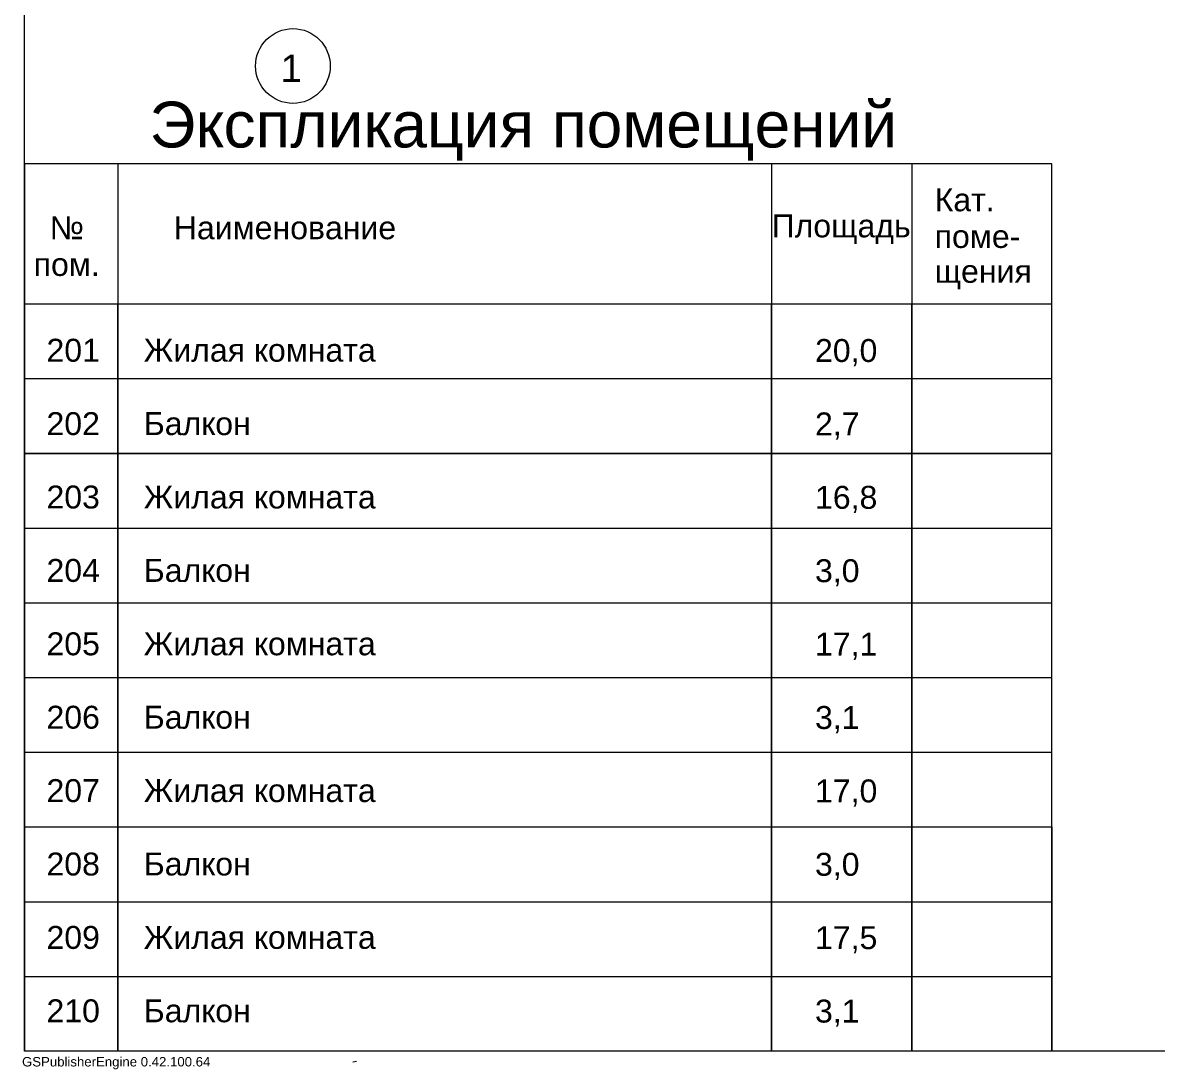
# Model space of a CAD drawing. Header units: millimetres. Extents: x 1372 to 666090, y 1285 to 31551.
# Drawn here: x 152396 to 164542, y 2934 to 14138 of the extents above; entities that cross this region are included whole.
import ezdxf

# ---------------------------------------------------------------- set-up
doc = ezdxf.new("R2010")
doc.units = ezdxf.units.MM
for name, color, linetype in [('PDF _2D-чертеж - Общий', 7, 'Continuous'), ('PDF _Аннотация - Общий', 7, 'Continuous'), ('PDF _Геометрия', 7, 'Continuous'), ('PDF _Слой ArchiCAD', 7, 'Continuous'), ('PDF _Текст', 7, 'Continuous')]:
    doc.layers.add(name, color=color, linetype=linetype)
doc.styles.add('PDF Arial', font='arial.ttf')

msp = doc.modelspace()

# ---------------------------------------------------------------- linework, layer by layer
at = {"layer": 'PDF _2D-чертеж - Общий', "lineweight": 20}
msp.add_lwpolyline([(170913.9, 3128), (152414, 3128), (152414, 31527.8), (170913.9, 31527.8), (170938.8, 31527.8)], dxfattribs=at)
at = {"layer": 'PDF _Аннотация - Общий', "lineweight": 20}
msp.add_lwpolyline([(155288.8, 14106.4), (155288.8, 14106.4)], dxfattribs=at)
msp.add_circle((155288.8, 13674.4), 399.9, dxfattribs=at)
at = {"layer": 'PDF _Геометрия', "lineweight": 9}
msp.add_lwpolyline([(155930.7, 3013.9), (155969.9, 3021.8)], dxfattribs=at)
at = {"layer": 'PDF _Слой ArchiCAD', "lineweight": 20}
for points in [[(163413.9, 3128), (152414, 3128), (152414, 5528), (163413.9, 5528), (163413.9, 3128), (163413.9, 12627.9), (152414, 12627.9), (152414, 3128), (152414, 11128), (163413.9, 11128)], [(153414, 12627.9), (153414, 3128), (153414, 11128)], [(160414, 12627.9), (160414, 3128), (160414, 11128)], [(161914, 12627.9), (161914, 3128), (161914, 11128)], [(152414, 10328), (163413.9, 10328)], [(153414, 10328), (153414, 3128)], [(160414, 10328), (160414, 3128), (160414, 5528)], [(161914, 10328), (161914, 3128), (161914, 5528)], [(152414, 9528), (163413.9, 9528)], [(152414, 8728), (163413.9, 8728)], [(152414, 7928), (163413.9, 7928)], [(152414, 7128), (163413.9, 7128)], [(152414, 6328), (163413.9, 6328)], [(152414, 4728), (163413.9, 4728)], [(152414, 3928), (163413.9, 3928)]]:
    msp.add_lwpolyline(points, dxfattribs=at)
msp.add_lwpolyline([(163413.9, 9528), (152414, 9528)], close=True, dxfattribs=at)

# ---------------------------------------------------------------- texts
at = {"layer": 'PDF _Текст', "attachment_point": 7, "style": 'PDF Arial'}
for s, insert, char_height in [('1', (155156, 13502.2), 294.5), ('Экспликация помещений', (153753.5, 12660.1), 490.848), ('Кат.', (162159.3, 12116.1), 245.42), ('№', (152684.3, 11820.7), 245.4), ('Наименование', (154014, 11816.6), 245.424), ('Площадь', (160414, 11769), 245.42), ('поме-', (162159.3, 11723.3), 245.42), ('пом.', (152514, 11423.8), 245.42), ('щения', (162159.3, 11282.7), 245.42), ('201', (152650.7, 10505.5), 245.42), ('Жилая комната', (153691.8, 10505.9), 245.424), ('20,0', (160878.1, 10460.3), 245.42), ('202', (152650.7, 9719.8), 245.42), ('Балкон', (153691.8, 9720.2), 245.42), ('2,7', (160878.1, 9674.6), 245.42), ('203', (152650.7, 8934.1), 245.42), ('Жилая комната', (153691.8, 8934.4), 245.424), ('16,8', (160878.1, 8888.8), 245.42), ('204', (152650.7, 8148.4), 245.42), ('Балкон', (153691.8, 8148.7), 245.42), ('3,0', (160878.1, 8103.1), 245.42), ('205', (152650.7, 7362.7), 245.42), ('Жилая комната', (153691.8, 7363), 245.424), ('17,1', (160878.1, 7317.4), 245.42), ('206', (152650.7, 6577), 245.42), ('Балкон', (153691.8, 6577.3), 245.42), ('3,1', (160878.1, 6531.7), 245.42), ('207', (152650.7, 5791.3), 245.42), ('Жилая комната', (153691.8, 5791.6), 245.424), ('17,0', (160878.1, 5746), 245.42), ('208', (152650.7, 5005.5), 245.42), ('Балкон', (153691.8, 5005.9), 245.42), ('3,0', (160878.1, 4960.3), 245.42), ('209', (152650.7, 4219.8), 245.42), ('Жилая комната', (153691.8, 4220.2), 245.424), ('17,5', (160878.1, 4174.6), 245.42), ('210', (152650.7, 3434.1), 245.42), ('Балкон', (153691.8, 3434.5), 245.42), ('3,1', (160878.1, 3388.9), 245.42)]:
    msp.add_mtext(s, dxfattribs=dict(at, insert=insert, char_height=char_height))
at = {"layer": 'PDF _Текст', "color": 7, "true_color": 0xffffff, "insert": (152388.9, 2934.1), "char_height": 101.01, "attachment_point": 7, "style": 'PDF Arial'}
msp.add_mtext('GSPublisherEngine 0.42.100.64', dxfattribs=at)

doc.saveas('drawing.dxf')
